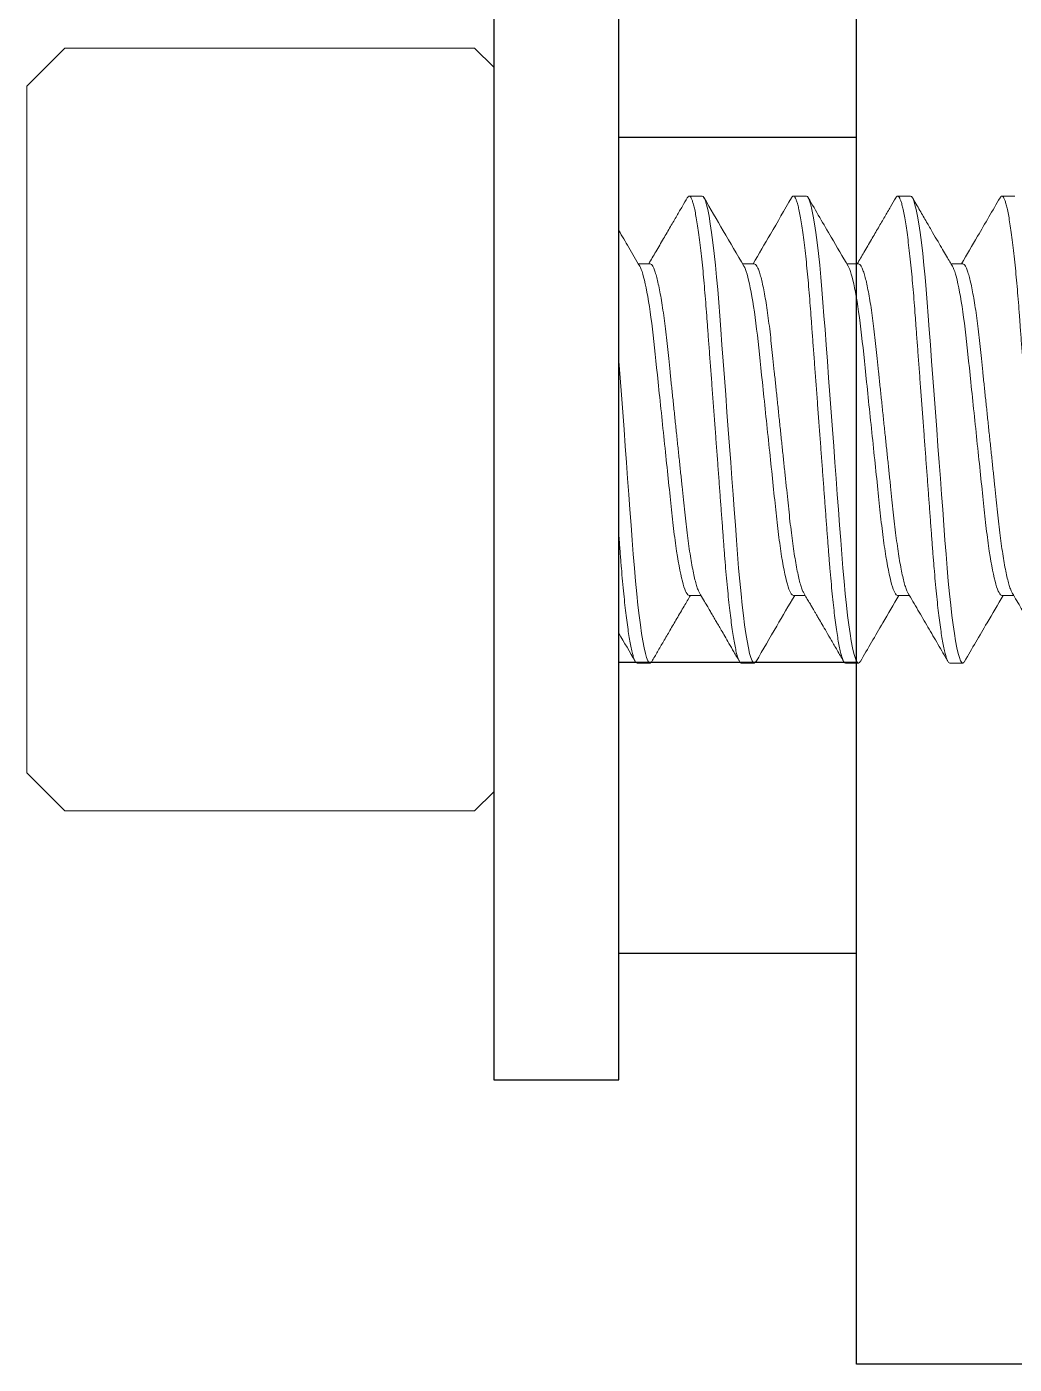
# Model space of a CAD drawing. Header units: inches. Extents: x -1 to 66.5, y -11.9 to 25.2.
# Drawn here: x 54.9718 to 55.2087, y 12.8895 to 13.2104 of the extents above; entities that cross this region are included whole.
import ezdxf

# ---------------------------------------------------------------- set-up
doc = ezdxf.new("R2010")
doc.units = ezdxf.units.IN
doc.header["$MEASUREMENT"] = 0
doc.linetypes.add('SLD-Solid', pattern=[0])
doc.layers.add('Fastener', color=134, linetype='Continuous')
doc.layers.add('Solenoid', color=6, linetype='Continuous')

msp = doc.modelspace()

# ---------------------------------------------------------------- linework, layer by layer
at = {"layer": 'Fastener'}
for p, q in [((55.08385, 13.23946), (55.08385, 12.95775)), ((55.11385, 12.95775), (55.11385, 13.23946)), ((55.08385, 12.95775), (55.11385, 12.95775))]:
    msp.add_line(p, q, dxfattribs=at)
at = {"layer": 'Fastener', "linetype": 'SLD-Solid', "lineweight": 15}
for p, q in [((54.981, 13.20525), (54.97185, 13.1961)), ((55.07927, 13.20525), (54.981, 13.20525)), ((55.08385, 13.20067), (55.07927, 13.20525)), ((55.08385, 13.20067), (55.08385, 13.11375)), ((54.97185, 13.11375), (54.97185, 13.1961)), ((55.13385, 13.16975), (55.13072, 13.16975)), ((55.15885, 13.16975), (55.15572, 13.16975)), ((55.18385, 13.16975), (55.18072, 13.16975)), ((55.20885, 13.16975), (55.20572, 13.16975)), ((55.12135, 13.15351), (55.11853, 13.15351)), ((55.14635, 13.15351), (55.14353, 13.15351)), ((55.17135, 13.15351), (55.16853, 13.15351)), ((55.19635, 13.15351), (55.19353, 13.15351)), ((54.97185, 13.0314), (54.97185, 13.11375)), ((55.08385, 13.11375), (55.08385, 13.02682)), ((55.13072, 13.07398), (55.13354, 13.07398)), ((55.15572, 13.07398), (55.15854, 13.07398)), ((55.18072, 13.07398), (55.18354, 13.07398)), ((55.20572, 13.07398), (55.20854, 13.07398)), ((55.11822, 13.05775), (55.12135, 13.05775)), ((55.14322, 13.05775), (55.14635, 13.05775)), ((55.16822, 13.05775), (55.17135, 13.05775)), ((55.19322, 13.05775), (55.19635, 13.05775)), ((54.97185, 13.0314), (54.981, 13.02225)), ((55.07927, 13.02225), (55.08385, 13.02682)), ((54.981, 13.02225), (55.07927, 13.02225))]:
    msp.add_line(p, q, dxfattribs=at)
at = {"layer": 'Fastener', "linetype": 'SLD-Solid', "lineweight": 15, "flags": 128}
for points in [[(55.14679, 13.05816), (55.14659, 13.05787), (55.14635, 13.05775), (55.14609, 13.05789), (55.14581, 13.05831), (55.14553, 13.05904), (55.14523, 13.06007), (55.14493, 13.0614), (55.14462, 13.06303), (55.14433, 13.06483), (55.14403, 13.06688), (55.14374, 13.06916), (55.14345, 13.07165), (55.14317, 13.07433), (55.14288, 13.07735), (55.14259, 13.08052), (55.14233, 13.08382), (55.14207, 13.08722), (55.1418, 13.09079), (55.14153, 13.09454), (55.14125, 13.09821), (55.14097, 13.10199), (55.14068, 13.10586), (55.14039, 13.10979), (55.1401, 13.11375), (55.13978, 13.11794), (55.13948, 13.1221), (55.13917, 13.12619), (55.13887, 13.13018), (55.13859, 13.13404), (55.13831, 13.13774), (55.13806, 13.14106), (55.13782, 13.14424), (55.13757, 13.14734), (55.1373, 13.15032), (55.13703, 13.15316), (55.13673, 13.156), (55.13642, 13.15862), (55.13611, 13.161), (55.1358, 13.16312), (55.13549, 13.16496), (55.13518, 13.1665), (55.13489, 13.16769), (55.13462, 13.1686), (55.13435, 13.16924), (55.13409, 13.16962), (55.13385, 13.16975), (55.13385, 13.16975)], [(55.17179, 13.05816), (55.17159, 13.05787), (55.17135, 13.05775), (55.17109, 13.05789), (55.17081, 13.05831), (55.17053, 13.05904), (55.17023, 13.06007), (55.16993, 13.0614), (55.16962, 13.06303), (55.16933, 13.06483), (55.16903, 13.06688), (55.16874, 13.06916), (55.16845, 13.07165), (55.16817, 13.07433), (55.16788, 13.07735), (55.16759, 13.08052), (55.16733, 13.08382), (55.16707, 13.08722), (55.1668, 13.09079), (55.16653, 13.09454), (55.16625, 13.09821), (55.16597, 13.10199), (55.16568, 13.10586), (55.16539, 13.10979), (55.1651, 13.11375), (55.16478, 13.11794), (55.16448, 13.1221), (55.16417, 13.12619), (55.16387, 13.13018), (55.16359, 13.13404), (55.16331, 13.13774), (55.16306, 13.14106), (55.16282, 13.14424), (55.16257, 13.14734), (55.1623, 13.15032), (55.16203, 13.15316), (55.16173, 13.156), (55.16142, 13.15862), (55.16111, 13.161), (55.1608, 13.16312), (55.16049, 13.16496), (55.16018, 13.1665), (55.15989, 13.16769), (55.15962, 13.1686), (55.15935, 13.16924), (55.15909, 13.16962), (55.15885, 13.16975), (55.15885, 13.16975)], [(55.19679, 13.05816), (55.19659, 13.05787), (55.19635, 13.05775), (55.19609, 13.05789), (55.19581, 13.05831), (55.19553, 13.05904), (55.19523, 13.06007), (55.19493, 13.0614), (55.19462, 13.06303), (55.19433, 13.06483), (55.19403, 13.06688), (55.19374, 13.06916), (55.19345, 13.07165), (55.19317, 13.07433), (55.19288, 13.07735), (55.19259, 13.08052), (55.19233, 13.08382), (55.19207, 13.08722), (55.1918, 13.09079), (55.19153, 13.09454), (55.19125, 13.09821), (55.19097, 13.10199), (55.19068, 13.10586), (55.19039, 13.10979), (55.1901, 13.11375), (55.18978, 13.11794), (55.18948, 13.1221), (55.18917, 13.12619), (55.18887, 13.13018), (55.18859, 13.13404), (55.18831, 13.13774), (55.18806, 13.14106), (55.18782, 13.14424), (55.18757, 13.14734), (55.1873, 13.15032), (55.18703, 13.15316), (55.18673, 13.156), (55.18642, 13.15862), (55.18611, 13.161), (55.1858, 13.16312), (55.18549, 13.16496), (55.18518, 13.1665), (55.18489, 13.16769), (55.18462, 13.1686), (55.18435, 13.16924), (55.18409, 13.16962), (55.18385, 13.16975), (55.18385, 13.16975)], [(55.12179, 13.05816), (55.12159, 13.05787), (55.12135, 13.05775), (55.12109, 13.05789), (55.12081, 13.05831), (55.12053, 13.05904), (55.12023, 13.06007), (55.11993, 13.0614), (55.11962, 13.06303), (55.11933, 13.06483), (55.11903, 13.06688), (55.11874, 13.06916), (55.11845, 13.07165), (55.11817, 13.07433), (55.11788, 13.07735), (55.11759, 13.08052), (55.11733, 13.08382), (55.11707, 13.08722), (55.1168, 13.09079), (55.11653, 13.09454), (55.11625, 13.09821), (55.11597, 13.10199), (55.11568, 13.10586), (55.11539, 13.10979), (55.1151, 13.11375), (55.11478, 13.11794), (55.11448, 13.1221), (55.11417, 13.12619), (55.11387, 13.13018), (55.11385, 13.13055)]]:
    msp.add_lwpolyline(points, dxfattribs=at)
at = {"layer": 'Fastener', "linetype": 'SLD-Solid', "lineweight": 15}
for points, knots in [([(55.13028, 13.16936), (55.12989, 13.16868), (55.12905, 13.16724), (55.12771, 13.16493), (55.1262, 13.16234), (55.12452, 13.15946), (55.12278, 13.15648), (55.1216, 13.15447), (55.12104, 13.15351)], [0, 0, 0, 0, 0.127459, 0.273038, 0.43669, 0.618357, 0.817973, 1, 1, 1, 1]), ([(55.14322, 13.05775), (55.14314, 13.05777), (55.14296, 13.05783), (55.14269, 13.05827), (55.1424, 13.05899), (55.14211, 13.06002), (55.1418, 13.06135), (55.1415, 13.06295), (55.1412, 13.06479), (55.14091, 13.06684), (55.14061, 13.06912), (55.14032, 13.07161), (55.14004, 13.07434), (55.13975, 13.0773), (55.13947, 13.08048), (55.1392, 13.08378), (55.13895, 13.08721), (55.13868, 13.09079), (55.13841, 13.09447), (55.13813, 13.09821), (55.13785, 13.10199), (55.13756, 13.10586), (55.13727, 13.10979), (55.13697, 13.11383), (55.13666, 13.11794), (55.13635, 13.1221), (55.13605, 13.12619), (55.13575, 13.13018), (55.13546, 13.13404), (55.13519, 13.13767), (55.13494, 13.14108), (55.1347, 13.14428), (55.13444, 13.14738), (55.13418, 13.15036), (55.1339, 13.15326), (55.1336, 13.15604), (55.13329, 13.15866), (55.13298, 13.16104), (55.13267, 13.16316), (55.13236, 13.165), (55.13206, 13.16652), (55.13177, 13.16773), (55.13149, 13.16864), (55.13122, 13.16928), (55.13097, 13.16966), (55.13072, 13.16978), (55.13049, 13.16969), (55.13034, 13.16943), (55.13028, 13.16932)], [0, 0, 0, 0, 0.021662, 0.043686, 0.066022, 0.088616, 0.11141, 0.134342, 0.156034, 0.177737, 0.199398, 0.220961, 0.242374, 0.264864, 0.287073, 0.308947, 0.330516, 0.352339, 0.374503, 0.395667, 0.417042, 0.438577, 0.460221, 0.48192, 0.504932, 0.527878, 0.550696, 0.573322, 0.595699, 0.61777, 0.638257, 0.658614, 0.679288, 0.700253, 0.721466, 0.744181, 0.767062, 0.790044, 0.813064, 0.836056, 0.858955, 0.880405, 0.901664, 0.922686, 0.943424, 0.963839, 0.985501, 1, 1, 1, 1]), ([(55.14386, 13.15294), (55.14221, 13.15577), (55.13901, 13.16123), (55.13583, 13.16671), (55.13429, 13.16936)], [0, 0, 0, 0, 0.515851, 1, 1, 1, 1]), ([(55.15528, 13.16936), (55.15359, 13.16645), (55.15052, 13.16116), (55.14743, 13.15588), (55.14604, 13.15351)], [0, 0, 0, 0, 0.549896, 1, 1, 1, 1]), ([(55.16822, 13.05775), (55.16814, 13.05777), (55.16796, 13.05783), (55.16769, 13.05827), (55.1674, 13.05899), (55.16711, 13.06002), (55.1668, 13.06135), (55.1665, 13.06295), (55.1662, 13.06479), (55.16591, 13.06684), (55.16561, 13.06912), (55.16532, 13.07161), (55.16504, 13.07434), (55.16475, 13.0773), (55.16447, 13.08048), (55.1642, 13.08378), (55.16395, 13.08721), (55.16368, 13.09079), (55.16341, 13.09447), (55.16313, 13.09821), (55.16285, 13.10199), (55.16256, 13.10586), (55.16227, 13.10979), (55.16197, 13.11383), (55.16166, 13.11794), (55.16135, 13.1221), (55.16105, 13.12619), (55.16075, 13.13018), (55.16046, 13.13404), (55.16019, 13.13767), (55.15994, 13.14108), (55.1597, 13.14428), (55.15944, 13.14738), (55.15918, 13.15036), (55.1589, 13.15326), (55.1586, 13.15604), (55.15829, 13.15866), (55.15798, 13.16104), (55.15767, 13.16316), (55.15736, 13.165), (55.15706, 13.16652), (55.15677, 13.16773), (55.15649, 13.16864), (55.15622, 13.16928), (55.15597, 13.16966), (55.15572, 13.16978), (55.15549, 13.16969), (55.15534, 13.16943), (55.15528, 13.16933)], [0, 0, 0, 0, 0.021664, 0.043689, 0.066026, 0.088621, 0.111416, 0.13435, 0.156042, 0.177747, 0.199408, 0.220972, 0.242386, 0.264878, 0.287088, 0.308963, 0.330533, 0.352357, 0.374522, 0.395687, 0.417063, 0.4386, 0.460245, 0.481945, 0.504958, 0.527906, 0.550725, 0.573352, 0.59573, 0.617802, 0.63829, 0.658649, 0.679323, 0.700289, 0.721503, 0.74422, 0.767102, 0.790086, 0.813107, 0.8361, 0.859, 0.880451, 0.901711, 0.922734, 0.943473, 0.963889, 0.985553, 1, 1, 1, 1]), ([(55.16886, 13.15294), (55.16751, 13.15525), (55.16431, 13.16072), (55.16113, 13.16619), (55.15929, 13.16936)], [0, 0, 0, 0, 0.422079, 1, 1, 1, 1]), ([(55.18028, 13.16936), (55.17986, 13.16864), (55.17898, 13.16712), (55.17759, 13.16472), (55.17606, 13.1621), (55.1744, 13.15925), (55.17271, 13.15636), (55.17158, 13.15442), (55.17104, 13.15351)], [0, 0, 0, 0, 0.1366309, 0.2877085, 0.4531892, 0.6330276, 0.827174, 1, 1, 1, 1]), ([(55.19322, 13.05775), (55.19314, 13.05777), (55.19296, 13.05783), (55.19269, 13.05827), (55.1924, 13.05899), (55.19211, 13.06002), (55.1918, 13.06135), (55.1915, 13.06295), (55.1912, 13.06479), (55.19091, 13.06684), (55.19061, 13.06912), (55.19032, 13.07161), (55.19004, 13.07434), (55.18975, 13.0773), (55.18947, 13.08048), (55.1892, 13.08378), (55.18895, 13.08721), (55.18868, 13.09079), (55.18841, 13.09447), (55.18813, 13.09821), (55.18785, 13.10199), (55.18756, 13.10586), (55.18727, 13.10979), (55.18697, 13.11383), (55.18666, 13.11794), (55.18635, 13.1221), (55.18605, 13.12619), (55.18575, 13.13018), (55.18546, 13.13404), (55.18519, 13.13767), (55.18494, 13.14108), (55.1847, 13.14428), (55.18444, 13.14738), (55.18418, 13.15036), (55.1839, 13.15326), (55.1836, 13.15604), (55.18329, 13.15866), (55.18298, 13.16104), (55.18267, 13.16316), (55.18236, 13.165), (55.18206, 13.16652), (55.18177, 13.16773), (55.18149, 13.16864), (55.18122, 13.16928), (55.18097, 13.16966), (55.18072, 13.16978), (55.18049, 13.16969), (55.18034, 13.16943), (55.18028, 13.16933)], [0, 0, 0, 0, 0.021665, 0.043691, 0.06603, 0.088627, 0.111423, 0.134358, 0.156052, 0.177758, 0.199421, 0.220986, 0.242402, 0.264895, 0.287106, 0.308983, 0.330554, 0.35238, 0.374546, 0.395713, 0.41709, 0.438628, 0.460275, 0.481976, 0.504991, 0.52794, 0.55076, 0.573389, 0.595768, 0.617842, 0.638331, 0.658691, 0.679367, 0.700335, 0.72155, 0.744268, 0.767151, 0.790137, 0.813159, 0.836154, 0.859056, 0.880508, 0.901769, 0.922793, 0.943534, 0.963952, 0.985616, 1, 1, 1, 1]), ([(55.19386, 13.15294), (55.19365, 13.15329), (55.19319, 13.15408), (55.19241, 13.15541), (55.19147, 13.15703), (55.19035, 13.15894), (55.18907, 13.16113), (55.18763, 13.16362), (55.18601, 13.16639), (55.18488, 13.16834), (55.18428, 13.16936)], [0, 0, 0, 0, 0.06359, 0.144676, 0.24328, 0.359424, 0.493133, 0.644442, 0.813383, 1, 1, 1, 1]), ([(55.20528, 13.16936), (55.20349, 13.16628), (55.20042, 13.16099), (55.19733, 13.15571), (55.19604, 13.15351)], [0, 0, 0, 0, 0.582232, 1, 1, 1, 1]), ([(55.21822, 13.05775), (55.21814, 13.05777), (55.21796, 13.05783), (55.21769, 13.05827), (55.2174, 13.05899), (55.21711, 13.06002), (55.2168, 13.06135), (55.2165, 13.06295), (55.2162, 13.06479), (55.21591, 13.06684), (55.21561, 13.06912), (55.21532, 13.07161), (55.21504, 13.07434), (55.21475, 13.0773), (55.21447, 13.08048), (55.2142, 13.08378), (55.21395, 13.08721), (55.21368, 13.09079), (55.21341, 13.09447), (55.21313, 13.09821), (55.21285, 13.10199), (55.21256, 13.10586), (55.21227, 13.10979), (55.21197, 13.11383), (55.21166, 13.11794), (55.21135, 13.1221), (55.21105, 13.12619), (55.21075, 13.13018), (55.21046, 13.13404), (55.21019, 13.13767), (55.20994, 13.14108), (55.2097, 13.14428), (55.20944, 13.14738), (55.20918, 13.15036), (55.2089, 13.15326), (55.2086, 13.15604), (55.20829, 13.15866), (55.20798, 13.16104), (55.20767, 13.16316), (55.20736, 13.165), (55.20706, 13.16652), (55.20677, 13.16773), (55.20649, 13.16864), (55.20622, 13.16928), (55.20597, 13.16966), (55.20572, 13.16978), (55.20549, 13.16969), (55.20534, 13.16943), (55.20528, 13.16933)], [0, 0, 0, 0, 0.021663, 0.043688, 0.066026, 0.088621, 0.111416, 0.134349, 0.156042, 0.177746, 0.199408, 0.220972, 0.242386, 0.264877, 0.287087, 0.308963, 0.330532, 0.352356, 0.374521, 0.395687, 0.417062, 0.438599, 0.460244, 0.481944, 0.504957, 0.527905, 0.550723, 0.573351, 0.595728, 0.617801, 0.638289, 0.658647, 0.679322, 0.700288, 0.721502, 0.744218, 0.7671, 0.790084, 0.813105, 0.836098, 0.858998, 0.880449, 0.901709, 0.922732, 0.943471, 0.963887, 0.985551, 1, 1, 1, 1]), ([(55.11886, 13.15295), (55.11798, 13.15444), (55.11631, 13.1573), (55.11464, 13.16016), (55.11385, 13.16152)], [0, 0, 0, 0, 0.2735344, 0.5226997, 0.5226997, 0.5226997, 0.5226997]), ([(55.13072, 13.07398), (55.1303, 13.07398), (55.1298, 13.07484), (55.12877, 13.07844), (55.12823, 13.08118), (55.12746, 13.08624), (55.12722, 13.08808), (55.12675, 13.09196), (55.12655, 13.09396), (55.12587, 13.10037), (55.12536, 13.10523), (55.12432, 13.11524), (55.12378, 13.12037), (55.12279, 13.12982), (55.12238, 13.13402), (55.12144, 13.14171), (55.12092, 13.14515), (55.11986, 13.15037), (55.11934, 13.15213), (55.11886, 13.15295)], [0, 0, 0, 0, 0.125, 0.125, 0.25, 0.25, 0.3125, 0.3125, 0.375, 0.375, 0.5, 0.5, 0.625, 0.625, 0.75, 0.75, 0.875, 0.875, 1, 1, 1, 1]), ([(55.13321, 13.07455), (55.13321, 13.07456), (55.13309, 13.07471), (55.13285, 13.07529), (55.13249, 13.07632), (55.13212, 13.07768), (55.13175, 13.07932), (55.13138, 13.08122), (55.13102, 13.08336), (55.13066, 13.08573), (55.13032, 13.0883), (55.12999, 13.09104), (55.12967, 13.09391), (55.12936, 13.09693), (55.12903, 13.10009), (55.12868, 13.10338), (55.12833, 13.10677), (55.12796, 13.11024), (55.12759, 13.11377), (55.12722, 13.11732), (55.12685, 13.12085), (55.12649, 13.12429), (55.12614, 13.12762), (55.12581, 13.13076), (55.1255, 13.13374), (55.1252, 13.13655), (55.12487, 13.13924), (55.12453, 13.14179), (55.12417, 13.14418), (55.1238, 13.14635), (55.12342, 13.14827), (55.12305, 13.14991), (55.12268, 13.15124), (55.12232, 13.15227), (55.12198, 13.15299), (55.12165, 13.15343), (55.12145, 13.15348), (55.12135, 13.15351)], [0, 0, 0, 0, 0.0011037, 0.0306617, 0.060576, 0.0907305, 0.1204632, 0.1501923, 0.1797998, 0.2091707, 0.2387189, 0.2678013, 0.2963216, 0.3248703, 0.3539772, 0.3830139, 0.4123936, 0.4420065, 0.4717374, 0.5020078, 0.5321537, 0.5620535, 0.5915919, 0.620662, 0.6486647, 0.6767023, 0.7052794, 0.7343041, 0.7642111, 0.7943614, 0.8246333, 0.8549021, 0.8850435, 0.9144055, 0.9434181, 0.9719801, 1, 1, 1, 1]), ([(55.15572, 13.07398), (55.1553, 13.07398), (55.1548, 13.07484), (55.15377, 13.07844), (55.15323, 13.08118), (55.15246, 13.08624), (55.15222, 13.08808), (55.15175, 13.09196), (55.15155, 13.09396), (55.15087, 13.10037), (55.15036, 13.10523), (55.14932, 13.11524), (55.14878, 13.12037), (55.14779, 13.12981), (55.14738, 13.13402), (55.14644, 13.14171), (55.14592, 13.14515), (55.14486, 13.15037), (55.14434, 13.15213), (55.14386, 13.15295)], [0, 0, 0, 0, 0.125, 0.125, 0.25, 0.25, 0.3125, 0.3125, 0.375, 0.375, 0.5, 0.5, 0.625, 0.625, 0.75, 0.75, 0.875, 0.875, 1, 1, 1, 1]), ([(55.15821, 13.07455), (55.15821, 13.07456), (55.15809, 13.07471), (55.15785, 13.07529), (55.15749, 13.07632), (55.15712, 13.07768), (55.15675, 13.07932), (55.15638, 13.08122), (55.15602, 13.08336), (55.15566, 13.08573), (55.15532, 13.0883), (55.15499, 13.09104), (55.15467, 13.09391), (55.15436, 13.09693), (55.15403, 13.10009), (55.15368, 13.10338), (55.15333, 13.10677), (55.15296, 13.11024), (55.15259, 13.11377), (55.15222, 13.11732), (55.15185, 13.12085), (55.15149, 13.12429), (55.15114, 13.12762), (55.15081, 13.13076), (55.1505, 13.13374), (55.1502, 13.13655), (55.14987, 13.13924), (55.14953, 13.14179), (55.14917, 13.14418), (55.1488, 13.14635), (55.14842, 13.14827), (55.14805, 13.14991), (55.14768, 13.15124), (55.14732, 13.15227), (55.14698, 13.15299), (55.14665, 13.15343), (55.14645, 13.15348), (55.14635, 13.15351)], [0, 0, 0, 0, 0.0010211, 0.0305816, 0.0604983, 0.0906554, 0.1203905, 0.1501221, 0.179732, 0.2091053, 0.238656, 0.2677408, 0.2962634, 0.3248145, 0.3539238, 0.3829629, 0.412345, 0.4419604, 0.4716938, 0.5019667, 0.532115, 0.5620173, 0.5915582, 0.6206306, 0.6486357, 0.6766756, 0.705255, 0.7342821, 0.7641916, 0.7943444, 0.8246187, 0.8548902, 0.885034, 0.9143984, 0.9434134, 0.9719777, 1, 1, 1, 1]), ([(55.18072, 13.07398), (55.1803, 13.07398), (55.1798, 13.07484), (55.17877, 13.07844), (55.17823, 13.08118), (55.17746, 13.08624), (55.17722, 13.08808), (55.17675, 13.09196), (55.17655, 13.09396), (55.17587, 13.10037), (55.17536, 13.10523), (55.17432, 13.11524), (55.17378, 13.12036), (55.17279, 13.12981), (55.17238, 13.13402), (55.17144, 13.14171), (55.17092, 13.14515), (55.16986, 13.15037), (55.16934, 13.15213), (55.16886, 13.15294)], [0, 0, 0, 0, 0.125, 0.125, 0.25, 0.25, 0.3125, 0.3125, 0.375, 0.375, 0.5, 0.5, 0.625, 0.625, 0.75, 0.75, 0.875, 0.875, 1, 1, 1, 1]), ([(55.18321, 13.07455), (55.18321, 13.07456), (55.18309, 13.07471), (55.18285, 13.07529), (55.18249, 13.07632), (55.18212, 13.07768), (55.18175, 13.07932), (55.18138, 13.08122), (55.18102, 13.08336), (55.18066, 13.08573), (55.18032, 13.0883), (55.17999, 13.09104), (55.17967, 13.09391), (55.17936, 13.09693), (55.17903, 13.10009), (55.17868, 13.10338), (55.17833, 13.10677), (55.17796, 13.11024), (55.17759, 13.11377), (55.17722, 13.11732), (55.17685, 13.12085), (55.17649, 13.12429), (55.17614, 13.12762), (55.17581, 13.13076), (55.1755, 13.13374), (55.1752, 13.13655), (55.17487, 13.13924), (55.17453, 13.14179), (55.17417, 13.14418), (55.1738, 13.14635), (55.17342, 13.14827), (55.17305, 13.14991), (55.17268, 13.15124), (55.17232, 13.15227), (55.17198, 13.15299), (55.17165, 13.15343), (55.17145, 13.15348), (55.17135, 13.15351)], [0, 0, 0, 0, 0.001056, 0.030616, 0.060531, 0.090687, 0.120421, 0.150152, 0.179761, 0.209133, 0.238683, 0.267767, 0.296288, 0.324838, 0.353947, 0.382985, 0.412366, 0.44198, 0.471712, 0.501984, 0.532132, 0.562033, 0.591573, 0.620644, 0.648648, 0.676687, 0.705265, 0.734291, 0.7642, 0.794352, 0.824625, 0.854895, 0.885038, 0.914401, 0.943415, 0.971979, 1, 1, 1, 1]), ([(55.20572, 13.07398), (55.2053, 13.07398), (55.2048, 13.07484), (55.20377, 13.07844), (55.20323, 13.08118), (55.20246, 13.08624), (55.20222, 13.08808), (55.20175, 13.09196), (55.20155, 13.09396), (55.20087, 13.10037), (55.20036, 13.10523), (55.19932, 13.11524), (55.19878, 13.12036), (55.19779, 13.12981), (55.19738, 13.13402), (55.19644, 13.14171), (55.19592, 13.14515), (55.19487, 13.15037), (55.19434, 13.15213), (55.19386, 13.15294)], [0, 0, 0, 0, 0.125, 0.125, 0.25, 0.25, 0.3125, 0.3125, 0.375, 0.375, 0.5, 0.5, 0.625, 0.625, 0.75, 0.75, 0.875, 0.875, 1, 1, 1, 1]), ([(55.20822, 13.07455), (55.20821, 13.07455), (55.20809, 13.07471), (55.20785, 13.07529), (55.20749, 13.07632), (55.20712, 13.07768), (55.20675, 13.07932), (55.20638, 13.08122), (55.20602, 13.08336), (55.20566, 13.08573), (55.20532, 13.0883), (55.20499, 13.09104), (55.20467, 13.09391), (55.20436, 13.09693), (55.20403, 13.10009), (55.20368, 13.10338), (55.20333, 13.10677), (55.20296, 13.11024), (55.20259, 13.11377), (55.20222, 13.11732), (55.20185, 13.12085), (55.20149, 13.12429), (55.20114, 13.12762), (55.20081, 13.13076), (55.2005, 13.13374), (55.2002, 13.13655), (55.19987, 13.13924), (55.19953, 13.14179), (55.19917, 13.14418), (55.1988, 13.14635), (55.19842, 13.14827), (55.19805, 13.14991), (55.19768, 13.15124), (55.19732, 13.15227), (55.19698, 13.15299), (55.19665, 13.15343), (55.19645, 13.15348), (55.19635, 13.15351)], [0, 0, 0, 0, 0.0013524, 0.0309032, 0.0608099, 0.090957, 0.1206823, 0.150404, 0.1800041, 0.2093676, 0.2389086, 0.2679837, 0.2964969, 0.3250385, 0.3541381, 0.3831676, 0.41254, 0.4421455, 0.471869, 0.5021319, 0.5322702, 0.5621626, 0.5916936, 0.6207565, 0.6487522, 0.6767829, 0.7053528, 0.7343703, 0.7642699, 0.7944126, 0.8246769, 0.8549383, 0.8850722, 0.9144268, 0.9434322, 0.971987, 1, 1, 1, 1]), ([(55.11822, 13.05775), (55.11814, 13.05777), (55.11796, 13.05783), (55.11769, 13.05827), (55.1174, 13.05899), (55.11711, 13.06002), (55.1168, 13.06135), (55.1165, 13.06295), (55.1162, 13.06479), (55.11591, 13.06684), (55.11561, 13.06912), (55.11532, 13.07161), (55.11504, 13.07434), (55.11475, 13.0773), (55.11447, 13.08048), (55.1142, 13.08378), (55.114, 13.08649), (55.11388, 13.0881), (55.11385, 13.08855)], [0, 0, 0, 0, 0.021662, 0.0436855, 0.0660212, 0.0886149, 0.1114084, 0.1343402, 0.1560315, 0.1777344, 0.1993942, 0.2209568, 0.2423695, 0.2648595, 0.2870678, 0.3089421, 0.33051, 0.3387077, 0.3387077, 0.3387077, 0.3387077]), ([(55.13321, 13.07455), (55.13354, 13.07399), (55.13413, 13.07297), (55.13496, 13.07157), (55.13564, 13.0704), (55.13618, 13.06947), (55.13658, 13.06878), (55.13691, 13.06821), (55.13728, 13.06758), (55.13779, 13.06672), (55.13847, 13.06555), (55.13932, 13.06409), (55.14033, 13.06236), (55.1415, 13.06034), (55.14234, 13.0589), (55.14278, 13.05814)], [0, 0, 0, 0, 0.10074, 0.186625, 0.257628, 0.313728, 0.356495, 0.384119, 0.41754, 0.471645, 0.542917, 0.63137, 0.737019, 0.859887, 1, 1, 1, 1]), ([(55.15821, 13.07455), (55.15844, 13.07415), (55.15888, 13.0734), (55.1595, 13.07235), (55.16004, 13.07143), (55.16049, 13.07065), (55.1609, 13.06995), (55.16132, 13.06923), (55.1619, 13.06824), (55.16268, 13.06689), (55.1637, 13.06514), (55.1649, 13.06308), (55.16628, 13.06071), (55.16726, 13.05903), (55.16778, 13.05813)], [0, 0, 0, 0, 0.0726126, 0.1368827, 0.1927979, 0.2403477, 0.2796129, 0.3211904, 0.3723655, 0.4601493, 0.5667815, 0.6922831, 0.8366798, 1, 1, 1, 1]), ([(55.18321, 13.07455), (55.18401, 13.07318), (55.18561, 13.07045), (55.188, 13.06635), (55.1904, 13.06224), (55.19199, 13.0595), (55.19279, 13.05813)], [0, 0, 0, 0, 0.2495101, 0.4993295, 0.7494846, 1, 1, 1, 1]), ([(55.20822, 13.07454), (55.20894, 13.07331), (55.21043, 13.07076), (55.21246, 13.06728), (55.21434, 13.06405), (55.21604, 13.06113), (55.21719, 13.05915), (55.21778, 13.05813)], [0, 0, 0, 0, 0.225404, 0.466834, 0.636951, 0.814603, 1, 1, 1, 1]), ([(55.12179, 13.05813), (55.12223, 13.0589), (55.12316, 13.0605), (55.1246, 13.06298), (55.12615, 13.06563), (55.12779, 13.06845), (55.12943, 13.07125), (55.13052, 13.07312), (55.13103, 13.07398)], [0, 0, 0, 0, 0.145434, 0.301781, 0.469006, 0.647064, 0.835911, 1, 1, 1, 1]), ([(55.14679, 13.05813), (55.14843, 13.06095), (55.1515, 13.06624), (55.15459, 13.07152), (55.15603, 13.07398)], [0, 0, 0, 0, 0.533694, 1, 1, 1, 1]), ([(55.17178, 13.05813), (55.17358, 13.06121), (55.17665, 13.0665), (55.17974, 13.07178), (55.18103, 13.07398)], [0, 0, 0, 0, 0.58233, 1, 1, 1, 1]), ([(55.19678, 13.05813), (55.19858, 13.06121), (55.20165, 13.0665), (55.20474, 13.07178), (55.20603, 13.07398)], [0, 0, 0, 0, 0.582331, 1, 1, 1, 1])]:
    msp.add_open_spline(points, degree=3, knots=knots, dxfattribs=at)
msp.add_open_spline([(55.11385, 13.0649), (55.11516, 13.06264), (55.11647, 13.06039), (55.11778, 13.05813)], degree=3, dxfattribs=at)
at = {"layer": 'Solenoid'}
for p, q in [((55.17085, 12.88954), (55.17085, 15.90954)), ((55.11385, 12.98804), (55.11385, 13.23946)), ((55.17085, 13.18384), (55.11385, 13.18384)), ((55.11385, 13.05784), (55.11385, 13.18384)), ((55.17085, 13.05784), (55.11385, 13.05784)), ((55.17085, 12.98804), (55.11385, 12.98804)), ((55.67085, 12.88954), (55.17085, 12.88954))]:
    msp.add_line(p, q, dxfattribs=at)

doc.saveas('drawing.dxf')
